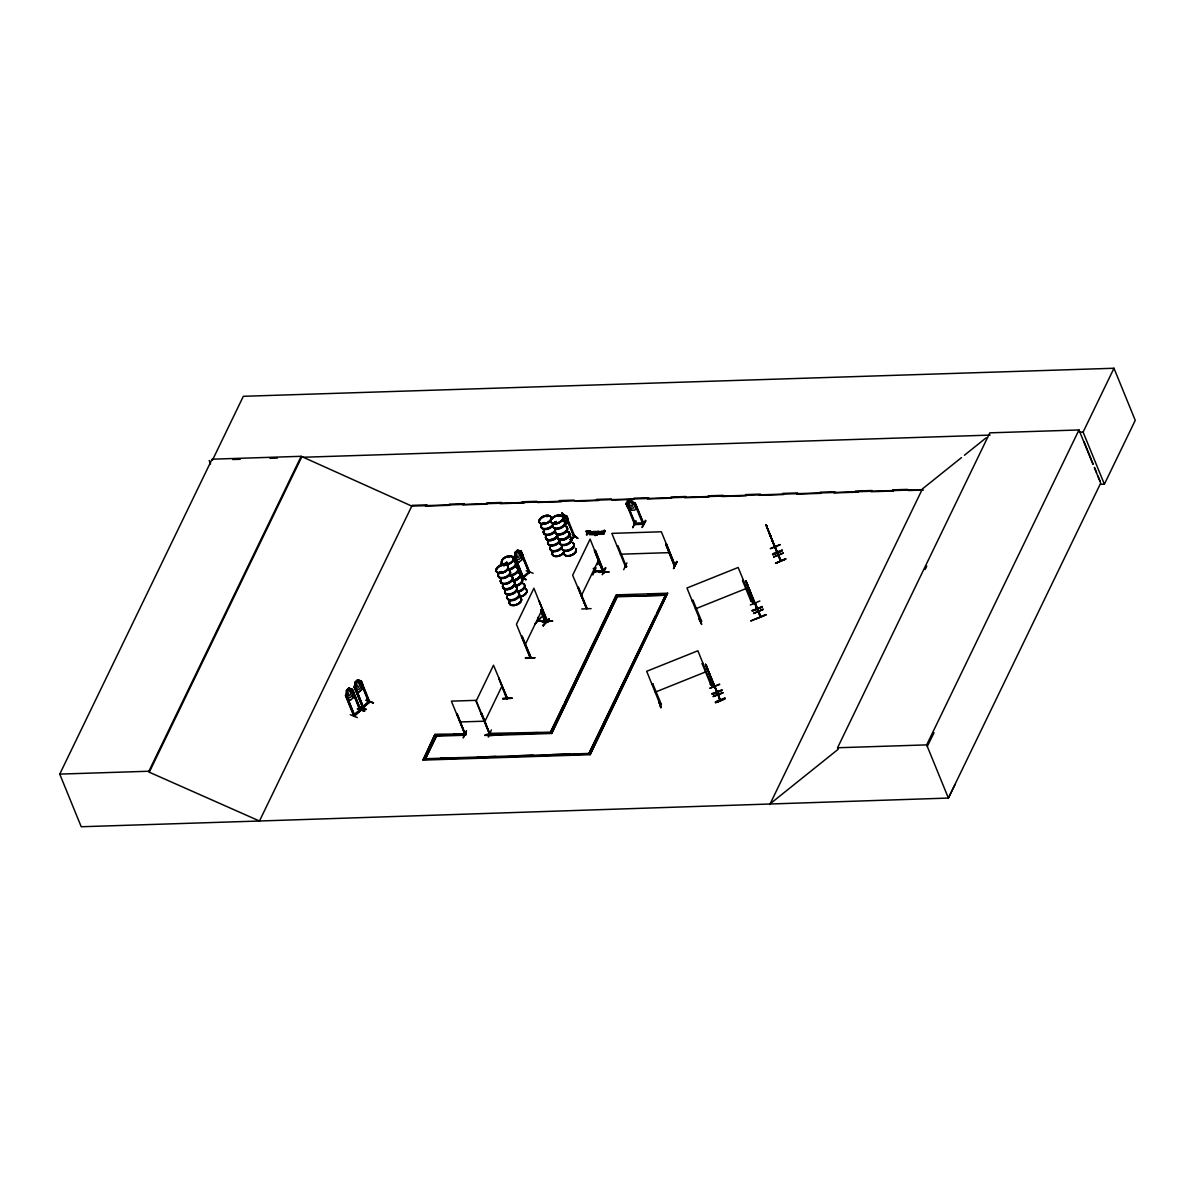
<?xml version="1.0" encoding="UTF-8"?>
<svg xmlns="http://www.w3.org/2000/svg" width="1195" height="1195" viewBox="0 0 1195 1195"><rect width="100%" height="100%" fill="white"/><g stroke="black" fill="none" stroke-linecap="round" stroke-linejoin="round"><path stroke-width="1.5" d="M351.972 689.754L353.959 692.607L352.988 697.985L350.568 700.076L346.968 698.761M535.255 623.656L541.111 617.158M541.44 617.188L535.226 623.67M501.586 565.579C502.393 557.886 500.197 567.147 500.675 565.34M631.767 510.19L627.315 506.994L625.971 503.678L627.719 500.272L628.57 506.217L631.423 508.114L633.455 508.054L634.65 506.023L630.855 500.182L635.262 503.454L643.791 524.261L634.62 524.545L634.366 523.529M592.869 574.989L596.081 567.864M632.827 527.757L636.098 520.99M658.968 701.794L661.179 707.306M659.072 702.122L660.88 707.933L659.013 701.734M698.956 619.025L701.689 624.432L699.359 618.801M465.004 734.641L451.381 701.136L476.118 700.345L490.069 734.85L481.824 713.34L481.212 713.968L481.824 713.34M465.393 734.701L457.087 713.549M551.687 733.461L617.516 596.126L551.687 733.461L489.83 735.448L489.412 733.894M574.974 536.674L570.373 539.841M601.817 533.224L599.024 533.657L601.593 531.596L602.37 533.015L599.726 533.672L601.981 533.657L599.546 533.239L602.19 532.582L601.429 531.163L598.859 533.239L599.98 534.404L601.981 533.657M346.281 694.654L345.415 695.4L354.093 716.403L345.654 695.49L346.52 690.157L348.865 688.051L352.615 689.291L360.965 710.308L354.273 716.283M355.169 686.468L363.519 707.589L355.005 686.423L354.183 687.14L362.921 708.142L354.422 687.23L355.288 681.912L357.634 679.791L361.368 681.045L362.638 684.391L361.682 689.709L359.411 691.845L355.737 690.635M354.183 687.14L355.363 681.942L357.708 679.821M352.913 697.94L353.959 692.607M519.287 561.904L521.707 559.947L522.603 554.525L521.259 551.224L517.584 549.999L515.239 552.12L514.268 557.497M485.006 735.373C504.887 736.239 488.396 731.594 485.021 735.418M494.312 734.357L485.125 735.089L494.431 734.641M525.412 657.668L534.837 657.743M525.412 658.37L534.912 657.713M581.756 608.972L591.107 608.628M489.86 733.969L490.144 733.581M489.681 734.88L490.055 733.357L552.314 732.147M490.353 734.253L489.651 734.746L551.418 732.804M506.874 699.254L507.218 697.865L507.173 699.389M530.461 657.13L530.042 657.847L530.819 657.13L522.23 636.352L521.617 636.965L522.23 636.352M547.743 622.236L547.146 621.027M567.924 519.018C563.861 531.641 570.239 518.271 566.579 515.702C566.116 518.914 556.153 504.962 566.221 519.242L565.265 522.424M538.019 619.906C540.349 619.622 537.257 619.383 538.437 620.728L545.906 622.58L540.678 609.749M538.362 620.698L539.184 620.847L538.019 617.382M538.96 620.862L539.005 619.802M530.804 657.25L521.916 636.352M601.936 532.686L601.204 531.536L599.98 532.746L601.936 532.686L599.98 532.746M499.898 572.181L500.451 572.898L501.706 572.046M499.868 572.271L501.556 572.136M503.468 565.773L503.752 565.16M504.499 565.549L503.872 565.205M505.246 563.771L505.604 564.384M506.082 563.054L505.306 564.115M506.187 563.368L505.455 563.607M506.157 563.876L506.695 563.353L505.44 564.204A6.468 3.734 -22.2 0 1 503.483 558.155A6.453 3.734 -22.2 0 1 513.506 557.811A6.453 3.734 -22.2 0 1 505.425 564.309A6.453 3.734 -22.2 0 1 503.483 558.14A6.468 3.734 -22.2 0 1 513.521 557.826A6.468 3.734 -22.2 0 1 505.425 564.339M507.038 563.711L506.262 563.024M509.145 556.661L509.189 557.438L509.085 556.691M509.533 557.079L509.414 556.721M544.457 523.246L543.038 523.783L543.815 522.812M543.725 523.589L543.695 522.559L544.621 522.708M547.22 516.763L546.698 516.15M546.772 516.479L546.847 516.419M556.347 522.334L554.764 523.395A6.453 3.734 -22.2 0 0 562.845 516.882A6.453 3.734 -22.2 0 0 552.822 517.211A6.453 3.734 -22.2 0 0 554.779 523.38M554.734 522.812L556.048 522.812M558.184 516.345L559.006 516.21M556.437 522.618L554.779 523.276M559.23 516.12L558.199 516.24L558.946 516.389M714.67 686.423L714.819 685.676L715.193 686.453M715.312 687.05L714.7 686.602L717.299 691.845M716.358 690.77L716.746 690.62M718.404 694.892L720.122 700.449M719.584 699.12L720.51 700.33L706.215 665.675L707.515 669.2M754.956 603.146L755.3 602.922M755.598 603.774L755.076 602.444M757.212 607.822L757.033 607.404M756.943 608.374L754.971 603.445M766.891 526.696L765.92 524.68L777.258 552.553L775.525 546.847M757.525 608.628L755.359 603.146M778.348 555.197L778.498 554.435L779.035 555.794M778.423 555.346L778.692 555.063M760.483 616.291L760.334 617.217L747.846 586.177M780.29 560.455L768.505 531.163L771.193 537.974M595.707 534.374C593.766 532.462 600.353 530.012 597.201 533.403C593.736 533.134 601.309 530.744 596.828 534.001M661.074 703.885L660.237 704.228M652.724 683.615L651.932 684.152L652.724 683.615L661.403 704.602L660.447 704.706M701.375 620.563L700.524 620.937M701.674 621.355L692.995 600.323L692.219 600.861L692.995 600.323M710.368 684.093L711.428 683.659M751.7 600.383L750.684 600.831M360.263 709.412L360.263 710.846L351.584 689.844L352.211 689.291L360.726 710.069L353.839 716.268L354.317 714.849M355.288 681.912L356.633 688.738L358.963 689.336L360.472 687.962L361.174 684.645L357.634 679.791L361.308 681.135L369.793 701.898L362.683 707.888M363.041 708.023L369.718 701.973L369.479 701.136L368.777 702.511L360.352 681.598L361.368 681.045M522.723 577.484C541.918 560.365 507.337 590.554 529.505 572.017M528.892 571.942L529.445 571.344L528.668 572.046M506.859 699.389L498.673 677.879L507.561 698.776L493.505 665.212L476.043 701.301L489.726 734.805L490.04 734.133M547.265 622.401L539.079 600.876L547.908 621.699M502.722 698.806L512.207 698.089L502.871 698.403M552.568 621.071L543.277 621.415M547.444 621.475L547.579 622.386L533.911 588.209L516.449 624.313L530.102 657.877M578.126 587.283L586.625 608.793L578.156 587.88M599.472 572.345L608.778 572.002M586.177 607.448L587.029 608.121L578.44 587.268M586.7 608.703L572.659 575.228L590.121 539.139L603.848 573.286L604.192 572.629L595.364 550.417L594.527 550.447L603.475 573.331L603.819 572.569M617.128 545.801L617.964 545.771L626.449 566.848L625.493 566.938L626.494 566.549M626.912 562.95L623.685 569.716M626.568 566.609C626.837 565.22 624.134 566.296 625.597 566.908L611.84 533.373L661.328 531.775L675.1 565.28L674.07 565.355L665.764 544.233L666.616 544.203L674.966 565.31M674.234 565.384L665.764 544.233M666.616 544.203L665.66 544.472M673.756 564.548L674.891 564.249L674.07 565.31M677.266 561.74L673.547 568.536L676.669 561.381M673.547 568.536L676.818 561.71M480.987 712.788L489.935 734.268M491.399 729.936L488.277 737.106M427.033 504.873L412.141 505.351L259.479 821.01L81.23 826.746L59.75 774.106L212.053 459.194L301.17 456.311L411.782 506.097L922.077 489.636M212.456 460.165L243.332 396.307L1113.979 368.254L1135.25 420.356L1104.374 484.199L1100.64 484.319M955.134 784.368L948.382 798.066L259.479 821.01L149.27 772.209L148.867 771.238L301.17 456.311M149.27 772.209L301.573 457.297L990.117 435.099M563.442 705.453L550.522 732.191L616.351 594.871L667.646 593.213L590.121 754.702L423.075 760.095L434.995 734.253L466.199 733.909L465.557 735.224L436.444 736.165L425.525 758.72L436.429 736.165M423.075 760.095L434.368 735.567L465.288 734.566L465.93 733.252M484.558 722.153L502.005 686.049M524.963 645.151L542.425 609.047M587.029 534.777L588.373 531.192L587.029 534.777C585.445 528.892 587.985 531.312 592.018 532.402C592.257 533 587.686 533.418 589.732 534.748C593.153 533.747 589.09 535.046 589.06 533.508C590.151 532.372 593.93 531.865 590.076 532.119M586.267 531.7L586.282 530.849M586.386 534.807L587.91 531.655M489.83 735.448L490.458 734.133L501.377 733.79M590.225 530.714L590.211 532.552M590.435 532.089L592.735 532.223L591.794 534.628L591.137 533.926M591.316 533.553C590.853 531.282 588.209 536.615 591.674 532.806M591.794 534.628L592.451 531.655L588.552 531.626M592.481 534.165L593.781 531.491L594.378 532.298L595.722 531.431L593.288 534.583L592.481 534.165L593.288 534.583M592.66 534.598L594.393 531.461M595.678 532.343L595.722 531.431M594.572 534.987C595.439 534.613 599.039 533.299 596.529 535.031C591.196 536.435 602.609 534.523 598.456 531.342A1.837 1.061 -22.2 0 0 597.231 531.327L595.14 533.299L597.291 533.657M594.751 535.42L594.811 534.523M599.039 531.312L597.261 534.523L595.02 534.957M603.102 531.192L603.52 531.984L603.102 531.192L604.521 530.386L604.326 531.581L604.521 530.386M603.341 531.551C601.907 534.987 604.551 534.225 603.968 531.521L605.462 531.551L604.147 531.148M603.52 531.984L602.698 534.001L604.371 533.807M602.922 531.566L603.893 530.401M603.968 531.521L603.356 533.747L604.192 533.373M605.282 531.118L604.147 531.954M581.173 596.081L598.62 559.977M625.926 503.752L627.061 503.454L626.105 503.707M627.763 500.436L630.855 500.182M595.155 571.031C594.542 569.044 595.722 574.705 594.199 568.551M597.754 564.712L599.591 561.396M628.943 500.839L632.14 503.588L632.215 506.351L629.69 505.141L628.973 500.765M595.409 570.762C614.603 570.777 596.171 570.941 595.543 571.494M627.405 506.964L631.722 510.265L634.904 510.086L636.532 506.665M634.351 503.439L635.307 503.185L643.911 524.022L634.844 524.276M602.624 570.792L603.654 570.493M605.387 567.565L602.265 574.765L605.985 567.924M626.225 503.468L634.679 524.62C633.589 522.514 643.881 522.245 642.94 524.321L634.321 503.229L635.187 503.409M635.232 523.754L635.486 524.261M635.441 523.739C638.892 525.471 645.151 521.304 642.761 524.291M642.044 527.085L645.375 520.333L646.002 520.736L642.223 527.518M565.071 702.122L598.202 633.604M599.815 630.258L615.709 596.185L665.466 595.244L617.815 596.783M423.717 758.78L590.763 753.388L588.956 753.447L655.547 615.754M657.175 612.393L665.286 595.603M590.121 754.702L667.646 593.213M769.789 804.564L922.435 488.904L961.527 457.565M770.148 803.817L838.173 749.28L837.561 747.756L989.848 432.844L1078.98 429.961L1092.977 464.287M925.109 569.507L926.737 566.146M1094.381 467.708L1100.685 483.153L948.382 798.066L926.678 744.888L1078.98 429.961M1104.374 484.199L1083.103 432.097L1113.979 368.254M927.29 746.397L934.042 732.699M500.063 565.638L501.825 562.218M350.269 714.685L357.365 717.597M358.858 707.082L365.849 709.681M366.014 709.053L359.053 706.364L366.103 709.442M526.069 579.65L520.751 577.23M700.225 620.803L701.465 620.773M701.181 620.668L700.584 621.49M661.283 704.677L660.79 703.676L660.342 705.035L646.689 671.291L697.88 650.767L711.563 684.556C708.829 685.437 711.832 681.807 711.652 684.511M750.729 601.025L751.625 600.189M751.087 601.533L742.468 580.486L743.409 580.337M751.625 600.473L750.744 600.771M504.2 565.534L504.17 565.713M505.59 563.771L506.68 563.099M506.516 563.577L506.396 564.025M544.143 523.022L543.142 522.887M554.585 522.842L555.511 522.29M530.49 657.773L521.946 636.965M596.021 533.538L597.41 531.76A1.837 1.061 -22.2 0 1 598.546 531.88L599.218 531.745M353.645 715.402C369.584 704.602 351.569 713.759 354.751 715.85L346.251 694.713L354.796 715.865M523.589 577.663C520.467 580.292 532.089 570.194 529.041 572.793L520.467 551.687L521.259 551.343M362.384 707.141L368.568 701.958M780.425 559.394L780.454 559.618M780.335 560.425L771.238 538.243M780.918 560.694L778.781 555.257L780.559 560.858M760.752 616.993L758.735 611.586M717.209 691.95L714.744 686.707M717.911 694.788L718.076 694.101M719.898 700.016L718.374 694.863M538.467 620.698L546.22 622.341L540.887 609.525M538.96 620.295L545.592 621.878M545.682 621.833L545.129 621.609M545.488 622.162L545.995 622.595M543.426 625.836L542.829 625.284L549.058 618.831L543.381 625.777M543.008 625.732L549.013 618.816M514.97 556.661L514.134 557.348L515.06 556.885L523.515 577.812L515 556.885M529.161 572.689L520.303 551.806L521.169 551.328L529.684 572.271M543.053 523.754A6.453 3.734 -22.2 0 1 541.096 517.584A6.468 3.734 -22.2 0 1 551.149 517.286A6.453 3.734 -22.2 0 1 543.053 523.754A6.468 3.734 -22.2 0 1 541.096 517.599A6.453 3.734 -22.2 0 1 551.119 517.256A6.468 3.734 -22.2 0 1 543.053 523.783L543.277 522.753M499.898 572.734L500.272 571.808M554.555 523.171L555.003 522.379M574.616 535.972L574.929 536.734L566.296 515.672M346.595 690.217L348.94 688.081M356.349 681.747L357.111 681.06L359.635 684.63L358.62 687.304L357.365 686.677L356.274 681.718M347.596 689.993L348.342 689.306L350.867 692.891L349.851 695.55L348.596 694.937L347.506 689.963M361.219 681.12L360.352 681.598M359.337 691.696L361.607 689.649L362.638 684.391M357.424 708.799L364.789 711.085L357.813 708.441M369.24 701.047L362.862 706.708M373.542 702.824L366.014 700.106L372.989 702.735M526.144 570.747L533.149 573.256M594.378 570.792L594.781 571.554M602.922 571.3L603.848 571.24M777.676 552.419L777.213 551.254M718.568 695.326L705.483 664.271L706.499 666.72M719.898 699.882L706.275 665.988M964.425 455.25L986.129 437.833M360.576 681.404L369.21 702.481M529.385 572.091L520.93 551.239M369.33 701.913L360.98 681.03M560.948 516.106L561.829 515.478L563.891 517.674L564.488 519.138L563.203 521.662M571.225 538.288L573.944 536.674L570.149 539.303M574.646 535.987L574.212 537.212L565.549 516.18L574.362 537.123M570.179 539.707L574.885 536.465M577.738 538.407L572.256 534.523L577.603 537.959M523.156 577.678L523.037 576.812M625.314 565.877L626.255 565.847M626.449 566.848L625.224 565.877L626.464 566.609M635.411 524.545L626.658 503.483M643.343 523.529L643.791 524.261M595.468 571.793L594.303 568.327M593.467 568.342L594.751 571.822L603.848 571.494L595.364 550.417M574.646 536.54L574.571 535.704L573.854 536.45M351.868 689.62L360.263 710.846M545.039 621.4L545.816 621.594M594.378 532.298L595.902 531.865M544.113 523.515L543.322 523.335M555.899 523.261L554.958 523.455M500.346 571.808L501.691 571.897M750.863 598.262L752.999 603.385M700.643 621.519L701.51 621.161M750.968 601.339L752.013 601.13L738.166 567.476L686.961 588.015L700.658 621.773M702.197 663.778L703.048 663.434L702.197 663.778L710.816 684.825M712.683 686.662L710.607 681.419M711.13 681.329L713.34 686.871L711.055 681.299M710.696 684.615L711.667 684.227M766.085 524.754L766.936 527.129M766.488 525.785L767.295 528.056M769.162 533.045L769.834 534.583M769.61 534.195L770.76 536.331M766.757 526.532L774.046 544.801L769.894 534.942L771.328 538.467M770.043 534.957L770.805 536.45L770.058 534.509M773.314 543.411L774.046 544.801M770.491 548.684L780.096 544.86M782.127 550.133C764.427 555.929 775.316 555.809 782.157 550.208M772.792 554.644L782.277 550.492M773.658 556.855L783.218 552.912M773.733 557.049L783.337 553.21M776.063 563.084C805.893 549.819 755.255 572.285 785.548 558.946M746.785 583.429L745.874 580.949L758.213 611.795M745.874 580.949L746.741 582.996L745.919 581.069M746.322 582.084L747.144 584.355M695.475 608.852L746.666 588.313M748.563 588.045L748.249 587.223M749.982 591.211L750.654 592.75L749.116 589.314M749.056 589.464L750.027 591.794M749.668 590.883L753.223 599.576M750.998 594.139L753.776 601.16M751.804 596.41L751.67 596.006M753.149 599.218L749.833 591.331M753.731 601.04L753.119 599.621M759.871 600.98L750.326 604.999M761.992 606.477C745.755 614.155 751.58 610.033 762.231 607.09M752.372 610.286L752.671 611.018L762.261 607.15M753.567 613.349L763.172 609.525M765.218 614.827C722.497 632.678 791.254 604.506 755.778 619.055M705.946 665.421L706.857 667.646M707.47 669.051L709.412 674.383M655.189 692.144L706.394 671.605M709.696 674.652L708.725 672.636L709.74 675.085M710.801 677.341L708.934 672.86M711.413 679.104L708.829 672.591M712.847 682.45L713.505 684.436L709.501 674.488M713.46 684.332L710.801 677.834M709.979 688.081L719.539 684.137M710.054 688.275L719.659 684.451M712.115 693.608C741.841 682.226 692.727 702.346 721.989 690.441M721.87 690.157L712.384 694.31L712.101 693.563M722.826 692.622L713.176 696.356L722.945 692.936M713.295 696.64L722.9 692.801M720.017 699.209L720.047 700.404M724.932 698.074C707.246 703.885 718.09 703.765 724.962 698.149M725.216 698.806L715.626 702.66M715.596 702.585L725.111 698.507M538.318 619.652L538.631 620.414M538.751 620.071L538.153 619.936M595.409 531.894L594.199 532.671M366.253 700.404L373.198 703.048M357.499 708.65L364.43 711.294M465.228 734.372L456.968 713.788M500.048 572.704L500.869 572.599M572.629 534.284L577.783 538.288M674.712 564.563L674.876 565.355M550.342 540.08L550.372 540.215A6.468 3.734 -22.2 0 0 557.587 535.763A6.453 3.734 -22.2 0 1 550.507 540.065A6.453 3.734 -22.2 0 1 545.652 537.182A6.468 3.734 -22.2 0 0 550.522 540.11M777.123 551.044L776.735 551.328M750.714 597.829L753.089 603.819M466.423 731.161L463.182 737.927L466.483 730.742M608.808 572.002L599.158 572.3L608.808 572.017M552.613 621.086L543.128 621.803M543.128 621.684L552.254 621.041M502.722 698.672L512.028 698.328M232.876 459.507L240.3 459.268M270.01 458.312L277.434 458.073M1079.384 432.217L1083.103 432.097M449.38 504.156L464.287 503.663M486.634 502.946L501.527 502.468M522.021 501.81L536.913 501.332M559.275 500.6L574.168 500.122M596.514 499.405L611.422 498.927M633.768 498.21L648.661 497.732M671.007 497L685.915 496.522M708.262 495.805L723.154 495.327M745.516 494.611L760.408 494.118M782.755 493.401L797.662 492.923M820.009 492.206L834.902 491.728M855.396 491.055L872.156 490.518M892.635 489.86L907.543 489.382M425.42 506.097L449.664 505.306M462.734 504.887L486.977 504.111M500.033 503.692L524.276 502.901M537.332 502.483L561.59 501.706M574.646 501.288L598.889 500.496M611.945 500.078L634.336 499.361M647.391 498.942L671.635 498.151M684.69 497.732L708.934 496.956M721.989 496.537L746.248 495.746M759.303 495.327L783.547 494.551M796.602 494.132L820.86 493.341M833.916 492.923L858.159 492.146M871.215 491.728L893.591 490.996M908.514 490.518L923.436 490.04M635.695 521.065L632.752 527.383M586.088 531.267L590.405 531.163M594.572 531.894L593.781 531.491M599.815 532.313L601.757 532.253M595.244 550.656L594.408 550.686L603.475 573.331M620.354 554.211L669.842 552.613M500.122 565.564L500.81 565.355M595.498 570.986L602.713 570.747M627.614 595.17L616.351 594.871M647.78 594.512L664.271 593.99M459.881 721.974L484.632 721.183M453.458 734.313L466.199 733.909M521.393 733.132L537.765 732.61M440.417 758.242L458.985 757.645M477.537 757.047L496.104 756.45M514.657 755.852L533.224 755.24M551.776 754.642L570.344 754.045M422.806 759.437L589.852 754.06M837.561 747.756L926.678 744.888M59.75 774.106L148.867 771.238M500.854 571.583L501.616 571.763M635.232 523.5L634.381 523.828M635.501 524.217L627.061 503.454M545.906 622.64L540.857 610.944M564.384 552.09A6.468 3.734 -22.2 0 0 570.508 555.75A6.453 3.734 -22.2 0 0 575.721 548.789A6.468 3.734 -22.2 0 1 570.508 555.75A6.453 3.734 -22.2 0 1 564.398 552.09L564.249 552.03A6.468 3.734 -22.2 0 1 556.332 556.332A6.468 3.734 -22.2 0 1 552.583 552.284L552.643 552.478A6.453 3.734 -22.2 0 0 557.184 556.467A6.453 3.734 -22.2 0 0 564.578 551.029A6.468 3.734 -22.2 0 1 557.184 556.452A6.468 3.734 -22.2 0 1 552.658 552.478M519.362 562.053L515.762 560.739M562.561 514.433L566.564 515.837M517.584 549.999L521.125 554.853L520.437 558.17L518.914 559.544L516.584 558.946L515.239 552.12M522.678 554.555L521.707 559.947M520.856 577.588L526.188 579.62L522.32 578.574M348.865 688.051L352.405 692.906L351.703 696.222L350.195 697.581L347.864 696.999L346.52 690.157M350.568 699.956L347.043 698.791M544.965 621.699L545.264 622.461L540.633 611.183M758.691 611.601L760.737 617.023L746.502 582.383M769.371 533.269L769.699 534.016M772.612 541.619L772.941 542.381L772.463 541.171M749.205 589.568L750.654 592.75L749.071 589.105M752.447 597.933L752.775 598.695L752.312 597.47M712.16 681.21L712.504 681.972L712.026 680.762M773.27 543.322L773.942 544.845M745.77 580.994L746.427 582.518M748.996 589.344L749.773 590.838M768.594 531.327L768.43 531.013M771.836 539.692L771.731 539.528M708.157 670.918L708.067 670.783M711.398 679.283L711.294 679.118M769.207 533.164L770.178 535.494M1083.94 441.567L1093.081 463.944M1094.486 467.394L1096.592 472.563M1097.996 476.013L1100.102 481.182M779.976 544.547L770.416 548.505M766.548 526.129L778.662 555.959M746.397 582.428L747.801 585.909M751.401 600.204L751.834 601.279L750.565 600.622M666.108 593.93L588.956 753.447M593.362 568.581L594.572 571.793M514.388 557.438L523.037 578.246L514.134 557.348M537.795 617.606L539.109 620.817M456.654 713.564L465.557 735.224M209.185 460.523L210.589 463.974M766.757 526.666L768.086 530.102M746.591 582.966L748.488 587.686M748.204 587.089L746.875 582.368M707.918 670.38L706.589 665.645M711.159 678.73L708.799 672.397M782.411 550.82L772.821 554.704M785.638 559.185L776.048 563.024M746.606 582.831L749.818 590.898M709.531 674.189L706.26 666.093M710.428 681.105L712.803 687.095M767.041 526.054L765.92 524.68M769.236 532.806L770.7 536.495M705.588 664.226L706.454 666.287M512.341 577.006A6.453 3.734 -22.2 0 1 507.128 583.952A6.453 3.734 -22.2 0 1 501.004 580.322M510.265 576.005A6.453 3.734 -22.2 0 1 511.46 576.378M511.385 575.99A6.543 3.779 -22.2 0 1 507.8 583.414A6.543 3.779 -22.2 0 1 500.795 579.978M513.357 580.994A6.468 3.734 -22.2 0 1 510.594 587.985A6.468 3.734 -22.2 0 1 502.557 586.013M509.04 570.239A6.543 3.779 -22.2 0 1 505.455 577.663A6.543 3.779 -22.2 0 1 498.449 574.227M511.072 575.407A6.453 3.734 -22.2 0 1 508.308 582.398A6.453 3.734 -22.2 0 1 500.287 580.441M509.996 571.255A6.453 3.734 -22.2 0 1 504.783 578.201A6.453 3.734 -22.2 0 1 498.659 574.571M507.92 570.254A6.453 3.734 -22.2 0 1 509.115 570.627M511.266 575.691A6.543 3.779 -22.2 0 1 507.681 583.115A6.543 3.779 -22.2 0 1 500.675 579.694M508.921 569.94A6.543 3.779 -22.2 0 1 505.336 577.364A6.543 3.779 -22.2 0 1 498.33 573.944M508.726 569.656A6.453 3.734 -22.2 0 1 505.963 576.647A6.453 3.734 -22.2 0 1 497.942 574.69M518.077 592.391A6.543 3.779 -22.2 0 1 515.284 599.472A6.543 3.779 -22.2 0 1 507.143 597.47M520.124 597.605A6.453 3.734 -22.2 0 1 516.584 604.909A6.453 3.734 -22.2 0 1 509.667 601.533A6.468 3.734 -22.2 0 0 516.584 604.909A6.468 3.734 -22.2 0 0 520.124 597.575M518.152 592.765A6.453 3.734 -22.2 0 1 515.389 599.756A6.453 3.734 -22.2 0 1 507.367 597.799M509.548 601.19A6.438 3.719 -22.2 0 0 515.642 604.834A6.438 3.719 -22.2 0 0 520.841 597.903A6.408 3.704 -22.2 0 1 515.642 604.819A6.408 3.704 -22.2 0 1 509.563 601.19A6.468 3.734 -22.2 0 0 516.494 604.7A6.468 3.734 -22.2 0 0 520.049 597.38M513.536 581.427A6.468 3.734 -22.2 0 1 510.773 588.433A6.468 3.734 -22.2 0 1 502.736 586.461M515.732 586.64A6.543 3.779 -22.2 0 1 512.939 593.721A6.543 3.779 -22.2 0 1 504.798 591.719M517.764 591.809A6.453 3.734 -22.2 0 1 514.223 599.113A6.453 3.734 -22.2 0 1 507.307 595.737M515.807 587.014A6.453 3.734 -22.2 0 1 513.043 594.005A6.453 3.734 -22.2 0 1 505.022 592.048M517.958 592.093A6.543 3.779 -22.2 0 1 514.373 599.502A6.543 3.779 -22.2 0 1 507.367 596.081M515.613 586.342A6.543 3.779 -22.2 0 1 512.028 593.751A6.543 3.779 -22.2 0 1 505.022 590.33M515.404 586.058A6.453 3.734 -22.2 0 1 511.878 593.362A6.453 3.734 -22.2 0 1 504.962 589.986M544.009 531.267A6.453 3.734 -22.2 0 0 547.758 535.3A6.453 3.734 -22.2 0 0 555.585 530.894A6.453 3.734 -22.2 0 0 562.651 534.27A6.453 3.734 -22.2 0 0 566.191 526.95M554.794 531.67A6.543 3.779 -22.2 0 1 546.847 535.016A6.543 3.779 -22.2 0 1 543.8 530.938M545.547 536.973A6.468 3.734 -22.2 0 0 550.417 539.856A6.468 3.734 -22.2 0 0 557.482 535.509A6.468 3.734 -22.2 0 0 564.548 538.9A6.468 3.734 -22.2 0 0 568.088 531.566M541.454 525.188A6.543 3.779 -22.2 0 0 545.249 529.28A6.543 3.779 -22.2 0 0 553.18 524.799A6.543 3.779 -22.2 0 0 560.186 528.235A6.543 3.779 -22.2 0 0 563.771 520.811M555.197 529.923A6.453 3.734 -22.2 0 1 548.132 534.27A6.453 3.734 -22.2 0 1 543.292 531.387M553.24 525.143A6.453 3.734 -22.2 0 1 545.413 529.549A6.453 3.734 -22.2 0 1 541.664 525.516M555.406 530.251A6.543 3.779 -22.2 0 1 547.474 534.733A6.543 3.779 -22.2 0 1 543.68 530.64M552.329 525.621A6.543 3.779 -22.2 0 1 544.382 528.967A6.543 3.779 -22.2 0 1 541.32 524.889M552.852 524.172A6.453 3.734 -22.2 0 1 545.786 528.519A6.453 3.734 -22.2 0 1 540.947 525.636M550.148 548.43A6.543 3.779 -22.2 0 0 555.063 551.358A6.543 3.779 -22.2 0 0 562.218 546.952A6.543 3.779 -22.2 0 0 569.223 550.372A6.543 3.779 -22.2 0 0 572.808 542.963M562.277 547.28A6.453 3.734 -22.2 0 1 555.227 551.627A6.453 3.734 -22.2 0 1 550.372 548.744M546.205 536.615A6.438 3.719 -22.2 0 0 549.207 540.618A6.438 3.719 -22.2 0 0 557.034 537.332A6.408 3.704 -22.2 0 1 549.954 540.618A6.408 3.704 -22.2 0 1 545.906 537.69M557.662 535.957A6.468 3.734 -22.2 0 1 550.596 540.304A6.468 3.734 -22.2 0 1 545.742 537.406M559.14 542.306A6.543 3.779 -22.2 0 1 551.941 545.667A6.543 3.779 -22.2 0 1 547.803 542.679M562.218 545.234A6.453 3.734 -22.2 0 1 554.824 550.671A6.453 3.734 -22.2 0 1 550.312 546.698M559.932 541.529A6.453 3.734 -22.2 0 1 552.867 545.876A6.453 3.734 -22.2 0 1 548.027 542.993M550.357 547.026A6.543 3.779 -22.2 0 0 554.166 551.119A6.543 3.779 -22.2 0 0 562.098 546.653A6.543 3.779 -22.2 0 0 569.104 550.073A6.543 3.779 -22.2 0 0 572.689 542.664M548.012 541.275A6.543 3.779 -22.2 0 0 551.821 545.368A6.543 3.779 -22.2 0 0 559.753 540.902A6.543 3.779 -22.2 0 0 566.759 544.322A6.543 3.779 -22.2 0 0 570.344 536.913M547.967 540.947A6.453 3.734 -22.2 0 0 551.702 544.98A6.453 3.734 -22.2 0 0 559.544 540.573A6.453 3.734 -22.2 0 0 565.803 544.203A6.453 3.734 -22.2 0 0 571.016 537.257M566.116 526.562A6.543 3.779 -22.2 0 1 563.323 533.642A6.543 3.779 -22.2 0 1 555.182 531.655M553.912 523.694A6.543 3.779 -22.2 0 1 556.362 521.722M565.803 525.979A6.453 3.734 -22.2 0 1 563.039 532.97A6.453 3.734 -22.2 0 1 555.018 531.013M563.846 521.199A6.453 3.734 -22.2 0 1 560.306 528.519A6.453 3.734 -22.2 0 1 553.39 525.143M554.121 524.037A6.453 3.734 -22.2 0 1 556.526 522.095M565.997 526.263A6.543 3.779 -22.2 0 1 563.203 533.343A6.543 3.779 -22.2 0 1 555.063 531.357M563.652 520.512A6.543 3.779 -22.2 0 1 560.858 527.592A6.543 3.779 -22.2 0 1 552.717 525.606M553.793 523.395A6.543 3.779 -22.2 0 1 556.243 521.423M563.442 520.228A6.453 3.734 -22.2 0 1 560.694 527.219A6.453 3.734 -22.2 0 1 552.673 525.262M553.718 523.066A6.453 3.734 -22.2 0 1 554.794 522.036M574.257 544.815A6.453 3.734 -22.2 0 1 568.551 550.925A6.453 3.734 -22.2 0 1 562.098 548.371M572.883 543.337A6.453 3.734 -22.2 0 1 573.749 543.979M575.572 548.475A6.438 3.719 -22.2 0 1 570.373 555.406A6.468 3.734 -22.2 0 1 564.309 551.896M575.646 548.58A6.468 3.734 -22.2 0 1 570.433 555.541A6.438 3.719 -22.2 0 1 564.279 551.761A6.408 3.704 -22.2 0 0 570.373 555.391A6.408 3.704 -22.2 0 0 575.557 548.49M570.463 537.212A6.543 3.779 -22.2 0 1 567.67 544.293A6.543 3.779 -22.2 0 1 559.529 542.291M573.361 543.008A6.453 3.734 -22.2 0 1 568.148 549.954A6.453 3.734 -22.2 0 1 562.038 546.309M570.538 537.586A6.453 3.734 -22.2 0 1 567.774 544.576A6.453 3.734 -22.2 0 1 559.753 542.62M515.433 566.818A6.543 3.779 -22.2 0 1 517.793 570.807A6.543 3.779 -22.2 0 1 511.445 575.079M514.492 562.128A6.453 3.734 -22.2 0 1 514.896 566.788A6.453 3.734 -22.2 0 1 507.785 570.105M504.768 564.966A6.453 3.734 -22.2 0 1 507.188 563.024M515.254 566.535A6.453 3.734 -22.2 0 1 517.569 570.478A6.453 3.734 -22.2 0 1 511.311 574.69M516.837 567.879A6.453 3.734 -22.2 0 1 517.241 572.539A6.453 3.734 -22.2 0 1 510.131 575.856M517.48 572.002A6.438 3.719 -22.2 0 1 519.795 575.93A6.438 3.719 -22.2 0 1 513.536 580.143A6.408 3.704 -22.2 0 0 519.765 575.93A6.408 3.704 -22.2 0 0 517.465 572.017M516.763 567.491A6.543 3.779 -22.2 0 1 517.584 571.658A6.543 3.779 -22.2 0 1 511.565 575.378M514.298 561.441A6.543 3.779 -22.2 0 1 515.12 565.623A6.543 3.779 -22.2 0 1 509.1 569.328M504.439 564.324A6.543 3.779 -22.2 0 1 506.889 562.352M512.909 560.784A6.453 3.734 -22.2 0 1 515.224 564.727A6.453 3.734 -22.2 0 1 508.965 568.939M504.38 563.995A6.453 3.734 -22.2 0 1 506.785 562.053M514.418 561.74A6.543 3.779 -22.2 0 1 515.239 565.907A6.543 3.779 -22.2 0 1 509.219 569.627M504.559 564.623A6.543 3.779 -22.2 0 1 507.009 562.651M517.614 572.3A6.453 3.734 -22.2 0 1 519.93 576.244A6.468 3.734 -22.2 0 1 513.671 580.486A6.453 3.734 -22.2 0 0 519.93 576.244A6.468 3.734 -22.2 0 0 517.629 572.315A6.453 3.734 -22.2 0 1 519.93 576.259A6.453 3.734 -22.2 0 1 513.671 580.471M517.54 572.106A6.468 3.734 -22.2 0 1 519.855 576.05A6.468 3.734 -22.2 0 1 513.581 580.277M524.232 584.221A6.543 3.779 -22.2 0 1 518.137 591.48M521.184 578.514A6.453 3.734 -22.2 0 1 521.991 582.637A6.453 3.734 -22.2 0 1 516.046 586.297M523.141 583.309A6.453 3.734 -22.2 0 1 523.948 587.417A6.453 3.734 -22.2 0 1 518.003 591.077M524.411 584.908A6.453 3.734 -22.2 0 1 518.391 592.048M524.351 584.519A6.543 3.779 -22.2 0 1 518.257 591.764M522.245 583.504A6.543 3.779 -22.2 0 1 523.455 583.877M521.871 578.47A6.543 3.779 -22.2 0 1 515.777 585.729M521.662 578.186A6.453 3.734 -22.2 0 1 515.657 585.326M522.006 578.768A6.543 3.779 -22.2 0 1 515.911 586.013M520.363 596.873A6.453 3.734 -22.2 0 0 526.308 593.198A6.453 3.734 -22.2 0 0 525.501 589.09A6.468 3.734 -22.2 0 1 525.905 593.751A6.468 3.734 -22.2 0 1 518.794 597.067M519.586 554.838L518.57 557.512L517.315 556.885L516.315 551.956L517.062 551.268L519.586 554.838M763.052 609.211L753.627 613.498L763.097 609.316M500.048 572.808A6.453 3.734 -22.2 0 0 508.129 566.31A6.453 3.734 -22.2 0 0 498.091 566.639A6.468 3.734 -22.2 0 0 500.048 572.838A6.468 3.734 -22.2 0 0 508.144 566.325A6.468 3.734 -22.2 0 0 498.091 566.654A6.453 3.734 -22.2 0 0 500.048 572.808M510.534 587.85A6.438 3.719 -22.2 0 0 513.282 580.875A6.408 3.704 -22.2 0 1 510.519 587.835A6.438 3.719 -22.2 0 1 502.527 585.894A6.408 3.704 -22.2 0 0 510.519 587.835M500.257 573.301A6.438 3.719 -22.2 0 0 508.308 566.818A6.438 3.719 -22.2 0 0 498.315 567.132A6.438 3.719 -22.2 0 0 500.257 573.301A6.408 3.704 -22.2 0 0 508.293 566.818A6.408 3.704 -22.2 0 0 498.33 567.147A6.408 3.704 -22.2 0 0 500.257 573.271M510.668 588.179A6.453 3.734 -22.2 0 0 513.432 581.203A6.468 3.734 -22.2 0 1 510.668 588.194A6.468 3.734 -22.2 0 1 502.632 586.222A6.453 3.734 -22.2 0 0 510.668 588.179M500.122 573.032A6.468 3.734 -22.2 0 0 508.219 566.52A6.468 3.734 -22.2 0 0 498.181 566.848A6.468 3.734 -22.2 0 0 500.122 573.032M510.101 589.03A6.438 3.719 -22.2 0 0 513.626 581.726A6.408 3.704 -22.2 0 1 510.101 589.015A6.438 3.719 -22.2 0 1 503.2 585.655A6.408 3.704 -22.2 0 0 510.101 589.015M550.372 539.722A6.438 3.719 -22.2 0 0 557.408 535.39A6.408 3.704 -22.2 0 1 550.372 539.707A6.408 3.704 -22.2 0 1 545.547 536.839A6.438 3.719 -22.2 0 0 550.372 539.722M543.247 524.246A6.438 3.719 -22.2 0 0 551.313 517.764A6.438 3.719 -22.2 0 0 541.305 518.092A6.438 3.719 -22.2 0 0 543.247 524.246M543.128 523.978A6.468 3.734 -22.2 0 0 551.224 517.465A6.468 3.734 -22.2 0 0 541.171 517.793A6.468 3.734 -22.2 0 0 543.128 523.978M543.262 524.232A6.408 3.704 -22.2 0 0 551.283 517.779A6.408 3.704 -22.2 0 0 541.32 518.092A6.408 3.704 -22.2 0 0 543.262 524.232M556.287 556.168A6.438 3.719 -22.2 0 0 564.1 551.776A6.408 3.704 -22.2 0 1 556.287 556.153A6.438 3.719 -22.2 0 1 552.538 552.15A6.408 3.704 -22.2 0 0 556.287 556.153M564.488 538.751A6.438 3.719 -22.2 0 0 568.013 531.446A6.408 3.704 -22.2 0 1 564.473 538.736A6.438 3.719 -22.2 0 1 557.587 535.375A6.408 3.704 -22.2 0 0 564.473 538.736M554.988 523.873A6.438 3.719 -22.2 0 0 563.039 517.39A6.438 3.719 -22.2 0 0 553.031 517.704A6.438 3.719 -22.2 0 0 554.988 523.873A6.423 3.719 -22.2 0 0 563.024 517.405A6.408 3.704 -22.2 0 0 553.046 517.719A6.423 3.719 -22.2 0 0 554.988 523.873A6.408 3.704 -22.2 0 0 563.009 517.39A6.423 3.719 -22.2 0 0 553.046 517.719A6.408 3.704 -22.2 0 0 554.988 523.843M565.414 538.781A6.453 3.734 -22.2 0 0 568.163 531.805A6.453 3.734 -22.2 0 1 565.384 538.736A6.453 3.734 -22.2 0 1 557.363 536.779A6.453 3.734 -22.2 0 0 565.414 538.781M554.853 523.604A6.468 3.734 -22.2 0 0 562.95 517.091A6.468 3.734 -22.2 0 0 552.897 517.42A6.468 3.734 -22.2 0 0 554.853 523.604M565.489 538.975A6.468 3.734 -22.2 0 0 568.252 531.984A6.468 3.734 -22.2 0 1 565.504 539.005A6.468 3.734 -22.2 0 1 557.467 537.033A6.468 3.734 -22.2 0 0 565.489 538.975M565.608 539.274A6.438 3.719 -22.2 0 0 568.357 532.298A6.408 3.704 -22.2 0 1 565.593 539.259A6.438 3.719 -22.2 0 1 557.602 537.317A6.408 3.704 -22.2 0 0 565.593 539.259M505.634 564.787A6.438 3.719 -22.2 0 0 513.686 558.319A6.438 3.719 -22.2 0 0 503.692 558.633A6.438 3.719 -22.2 0 0 505.634 564.787A6.408 3.704 -22.2 0 0 513.671 558.319A6.408 3.704 -22.2 0 0 503.707 558.648A6.408 3.704 -22.2 0 0 505.649 564.772M525.755 593.422A6.438 3.719 -22.2 0 0 525.352 588.762A6.408 3.704 -22.2 0 1 525.725 593.422A6.438 3.719 -22.2 0 1 518.66 596.723A6.408 3.704 -22.2 0 0 525.725 593.422M519.825 577.334A6.438 3.719 -22.2 0 0 519.018 573.227A6.408 3.704 -22.2 0 1 519.795 577.334A6.438 3.719 -22.2 0 1 513.895 580.994A6.408 3.704 -22.2 0 0 519.795 577.334"/></g></svg>
